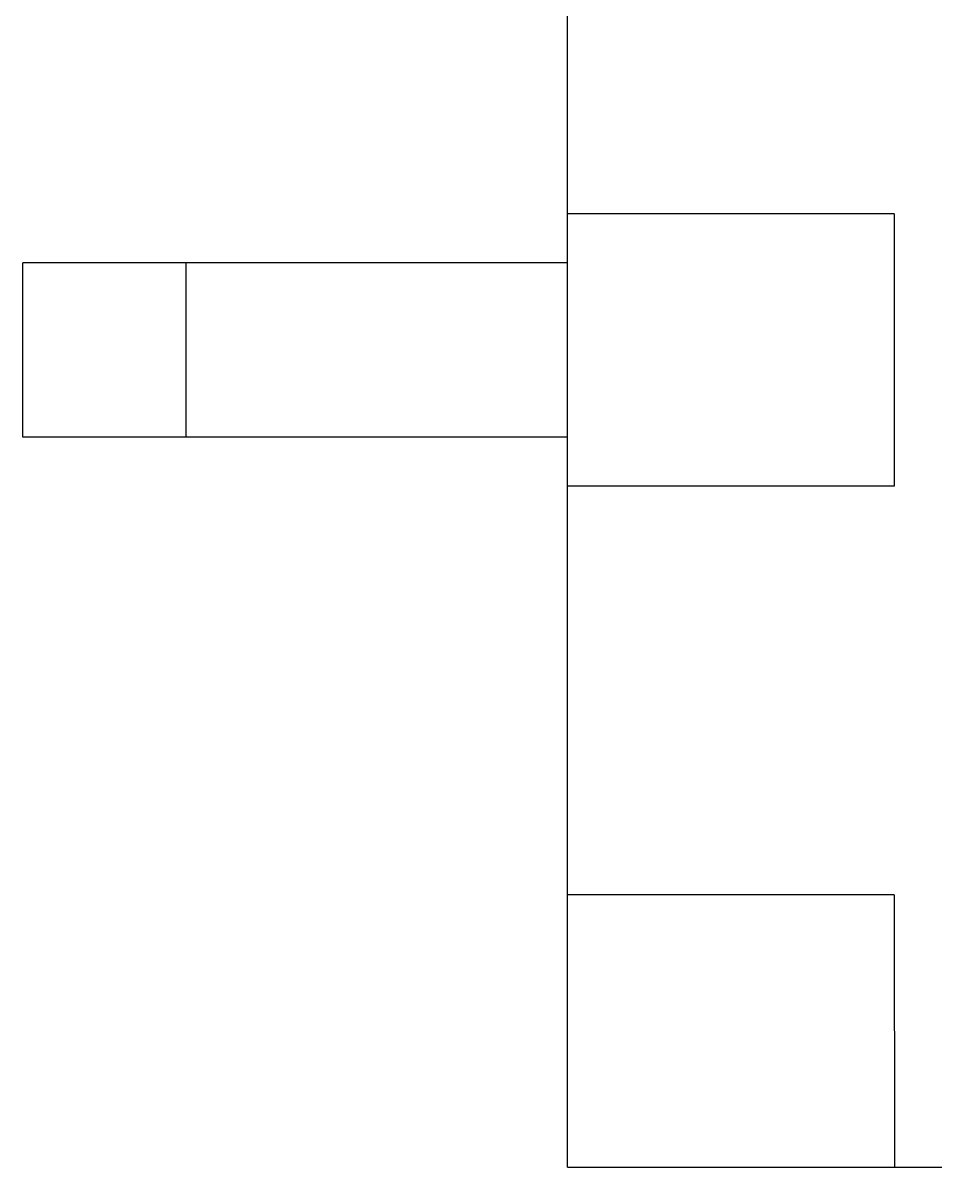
# Model space of a CAD drawing. Header units: millimetres. Extents: x 563 to 681, y 173 to 284.
# Drawn here: x 663.406 to 665.081, y 181.812 to 183.912 of the extents above; entities that cross this region are included whole.
import ezdxf

# ---------------------------------------------------------------- set-up
doc = ezdxf.new("R2010")
doc.units = ezdxf.units.MM
doc.header["$LTSCALE"] = 30.734
doc.layers.get('0').update_dxf_attribs({"linetype": 'CONTINUOUS'})

msp = doc.modelspace()

# ---------------------------------------------------------------- linework, layer by layer
at = {"linetype": 'Continuous'}
for p, q in [((664.406, 181.812), (664.4055, 186.062)), ((665.0058, 183.5621), (664.4058, 183.562)), ((665.0058, 183.5621), (665.0059, 183.0621)), ((664.4058, 183.472), (663.4058, 183.4719)), ((663.4058, 183.1519), (663.4058, 183.4719)), ((663.7058, 183.1519), (663.7058, 183.4719)), ((664.4058, 183.152), (663.4058, 183.1519)), ((665.0059, 183.0621), (664.4059, 183.062)), ((665.0059, 182.3121), (664.4059, 182.312)), ((665.0059, 182.3121), (665.006, 181.8121)), ((664.406, 181.812), (668.606, 181.8125))]:
    msp.add_line(p, q, dxfattribs=at)

doc.saveas('drawing.dxf')
